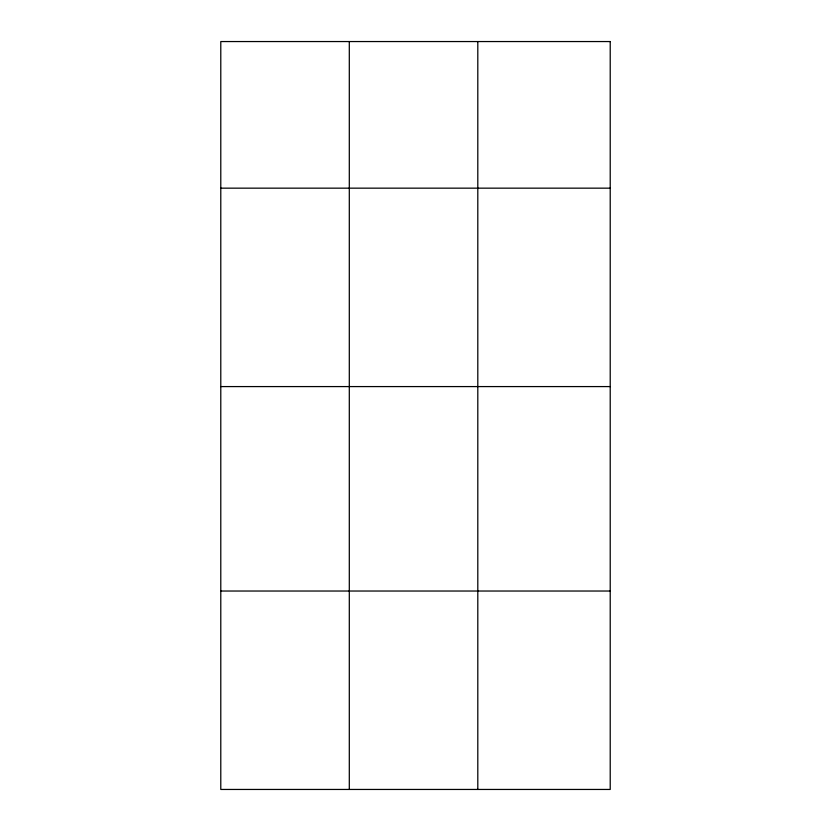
<?xml version="1.0" encoding="UTF-8"?>
<svg xmlns="http://www.w3.org/2000/svg" width="831" height="831" viewBox="0 0 831 831"><rect width="100%" height="100%" fill="white"/><g stroke="black" fill="none" stroke-linecap="round" stroke-linejoin="round"><path stroke-width="1.25" d="M220.786 188.159L610.214 188.159M220.786 386.581L610.214 386.581M220.786 591.028L610.214 591.028M477.804 41.55L477.804 789.45M349.3 41.55L349.3 789.45M610.214 41.55L220.786 41.55L220.786 789.45L610.214 789.45L610.214 41.55"/></g></svg>
